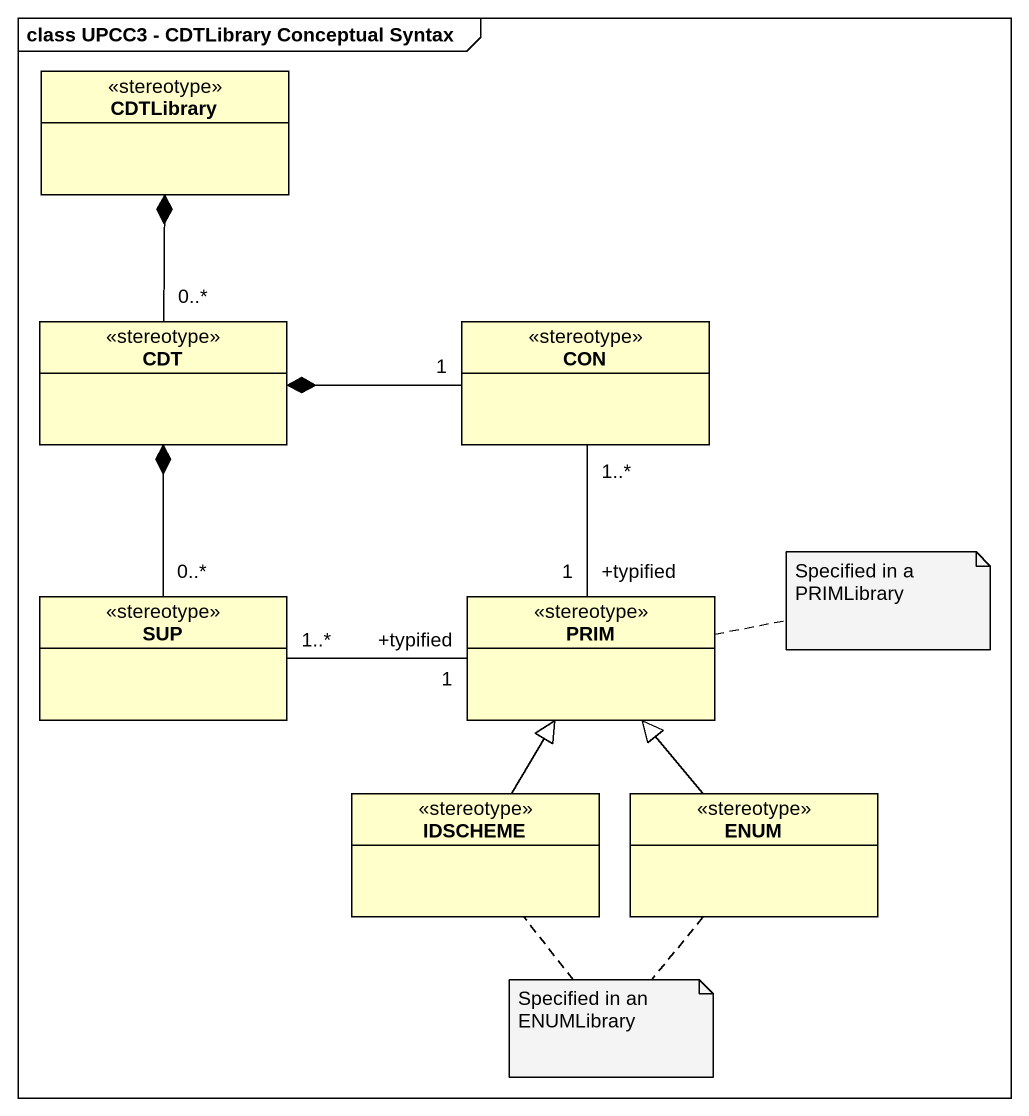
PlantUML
@startuml
mainframe class UPCC3 - CDTLibrary Conceptual Syntax
hide circle
hide empty members
class CDTLibrary <<stereotype>>
class CDT <<stereotype>>
class CON <<stereotype>>
class SUP <<stereotype>>
class PRIM <<stereotype>>
class IDSCHEME <<stereotype>>
class "ENUM" as ENUM_ <<stereotype>>
CDT "0..*" -up-* CDTLibrary
CON "1" -left-* CDT
CON "1..*" -- "+typified\n1" PRIM
SUP "0..*" -up-* CDT
SUP "1..*" -right- "+typified\n1" PRIM
IDSCHEME -up-|> PRIM
ENUM_ -up-|> PRIM
note right of PRIM : Specified in a PRIMLibrary
note as N2
  Specified in an
  ENUMLibrary
end note
N2 .. ENUM_
N2 .. IDSCHEME
@enduml
